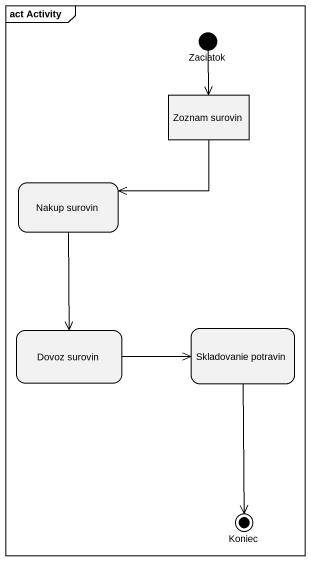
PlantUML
@startuml
mainframe act Activity
hide empty description
state Zaciatok <<start>>
state "Zoznam surovin" as Zoznam_surovin <<object>>
state "Nakup surovin" as Nakup_surovin
state "Dovoz surovin" as Dovoz_surovin
state "Skladovanie potravin" as Skladovanie_potravin
state Koniec <<end>>
Zaciatok --> Zoznam_surovin
Zoznam_surovin --> Nakup_surovin
Nakup_surovin --> Dovoz_surovin
Dovoz_surovin -right-> Skladovanie_potravin
Skladovanie_potravin --> Koniec
@enduml
